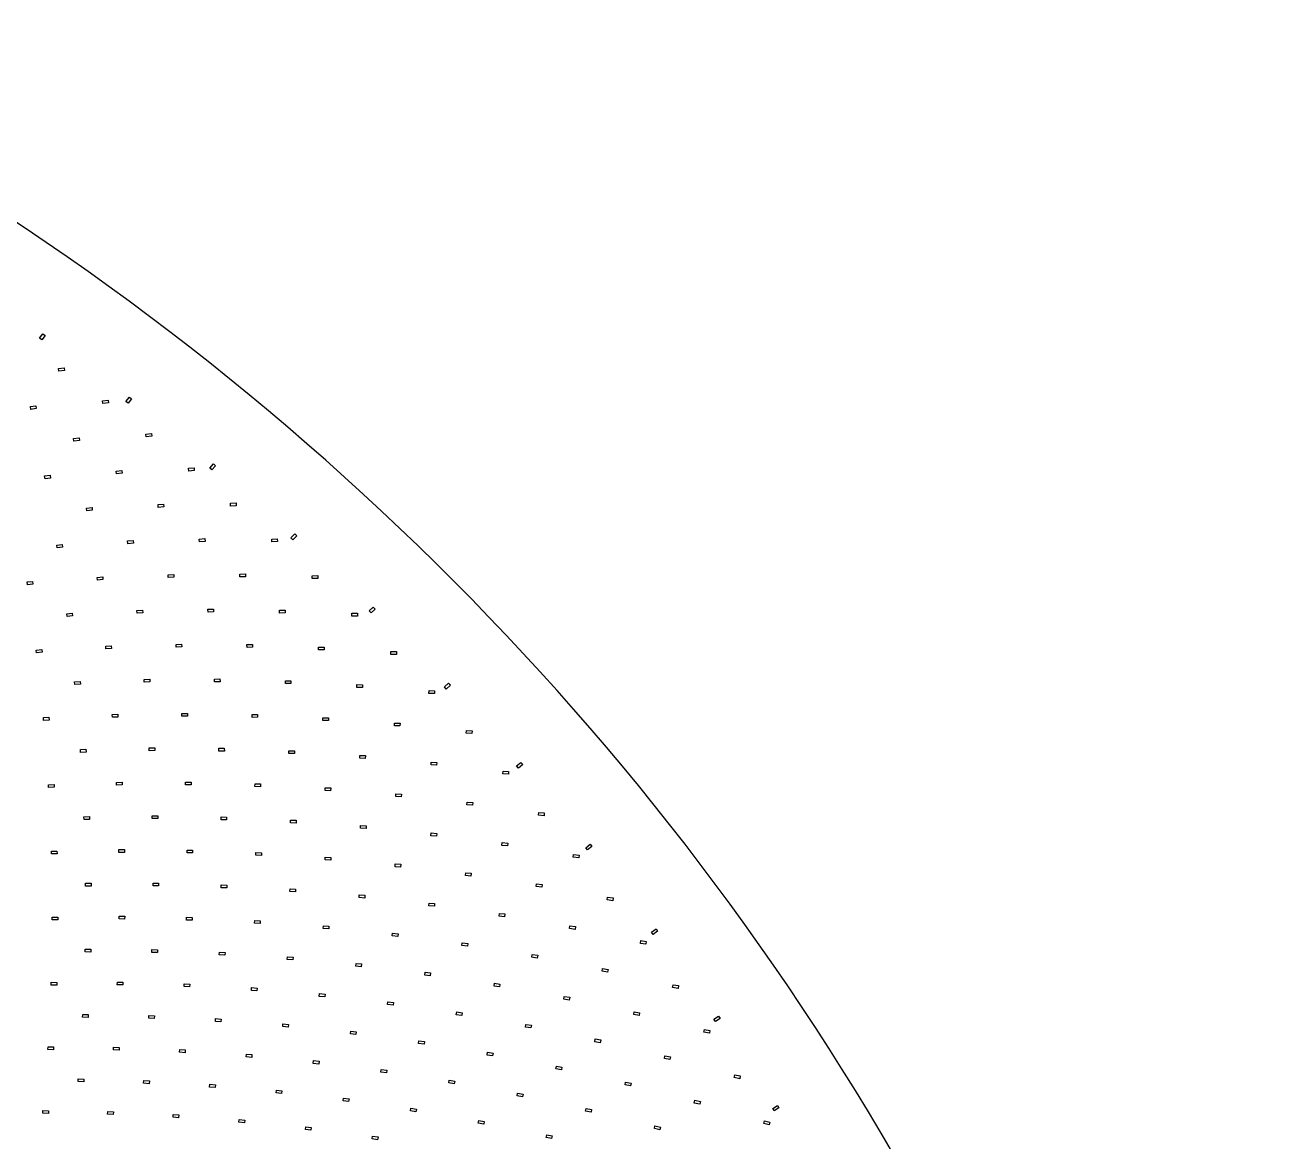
# Model space of a CAD drawing. Header units: millimetres. Extents: x 0 to 999, y -29 to 907.
# Drawn here: x 551.5 to 999.3, y 505.2 to 905.4 of the extents above; entities that cross this region are included whole.
import ezdxf

# ---------------------------------------------------------------- set-up
doc = ezdxf.new("R2010")
doc.units = ezdxf.units.MM
doc.layers.get('0').update_dxf_attribs({"linetype": 'CONTINUOUS'})

msp = doc.modelspace()

# ---------------------------------------------------------------- linework, layer by layer
for points in [[(558.76, 794.08), (557.57, 792.47), (556.77, 793.07), (557.96, 794.68)], [(563.71, 781.25), (563.56, 782.24), (565.54, 782.53), (565.69, 781.54)], [(579.46, 769.63), (579.33, 770.62), (581.32, 770.88), (581.45, 769.89)], [(589.77, 771.33), (588.51, 769.78), (587.73, 770.4), (588.99, 771.96)], [(553.46, 768.56), (555.44, 768.86), (555.59, 767.87), (553.61, 767.57)], [(568.96, 757.16), (570.94, 757.42), (571.07, 756.42), (569.09, 756.17)], [(594.98, 757.7), (594.87, 758.7), (596.86, 758.91), (596.97, 757.92)], [(619.85, 747.38), (618.53, 745.87), (617.78, 746.53), (619.09, 748.03)], [(560.57, 743.95), (560.7, 742.96), (558.71, 742.7), (558.58, 743.69)], [(584.23, 745.44), (586.21, 745.66), (586.32, 744.67), (584.33, 744.45)], [(610.25, 745.46), (610.16, 746.45), (612.16, 746.63), (612.24, 745.63)], [(575.57, 732.41), (575.67, 731.41), (573.69, 731.2), (573.58, 732.19)], [(599.25, 733.42), (601.24, 733.6), (601.33, 732.6), (599.34, 732.42)], [(625.27, 732.9), (625.2, 733.9), (627.2, 734.04), (627.27, 733.04)], [(614.03, 721.09), (616.02, 721.23), (616.09, 720.23), (614.09, 720.1)], [(640.03, 720.05), (639.98, 721.05), (641.98, 721.14), (642.03, 720.15)], [(648.95, 722.25), (647.58, 720.79), (646.85, 721.48), (648.23, 722.93)], [(563.04, 717.94), (562.93, 718.94), (564.92, 719.15), (565.03, 718.16)], [(590.33, 720.56), (590.42, 719.57), (588.42, 719.39), (588.34, 720.39)], [(604.85, 708.42), (604.91, 707.42), (602.92, 707.29), (602.85, 708.28)], [(628.55, 708.47), (630.55, 708.56), (630.6, 707.57), (628.6, 707.47)], [(654.53, 706.9), (654.5, 707.9), (656.5, 707.95), (656.53, 706.95)], [(554.27, 705.9), (554.38, 704.91), (552.39, 704.69), (552.28, 705.68)], [(577.51, 706.36), (577.42, 707.35), (579.41, 707.53), (579.5, 706.53)], [(568.5, 694.49), (568.59, 693.5), (566.6, 693.32), (566.51, 694.32)], [(591.74, 694.48), (591.67, 695.47), (593.67, 695.61), (593.74, 694.61)], [(619.11, 695.98), (619.16, 694.99), (617.16, 694.89), (617.12, 695.89)], [(642.81, 695.55), (644.81, 695.61), (644.84, 694.61), (642.84, 694.55)], [(668.76, 693.45), (668.75, 694.45), (670.75, 694.47), (670.76, 693.47)], [(677.04, 695.98), (675.61, 694.59), (674.91, 695.3), (676.34, 696.7)], [(555.68, 680.29), (555.59, 681.28), (557.59, 681.46), (557.67, 680.46)], [(582.49, 682.8), (582.56, 681.8), (580.56, 681.67), (580.5, 682.66)], [(605.73, 682.31), (605.68, 683.31), (607.68, 683.4), (607.73, 682.41)], [(633.13, 683.26), (633.15, 682.26), (631.15, 682.21), (631.13, 683.21)], [(656.81, 682.35), (658.81, 682.36), (658.82, 681.36), (656.82, 681.35)], [(682.71, 679.72), (682.72, 680.72), (684.72, 680.7), (684.71, 679.7)], [(569.39, 668.86), (569.32, 669.86), (571.32, 669.99), (571.38, 668.99)], [(596.24, 670.82), (596.29, 669.83), (594.29, 669.73), (594.25, 670.73)], [(619.47, 669.86), (619.44, 670.86), (621.44, 670.92), (621.47, 669.92)], [(646.88, 670.26), (646.88, 669.26), (644.88, 669.24), (644.88, 670.24)], [(670.54, 668.86), (672.54, 668.84), (672.53, 667.84), (670.53, 667.86)], [(704.07, 668.63), (702.58, 667.29), (701.91, 668.04), (703.4, 669.37)], [(696.38, 665.71), (696.41, 666.71), (698.41, 666.65), (698.37, 665.65)], [(609.75, 658.57), (609.78, 657.57), (607.78, 657.52), (607.75, 658.52)], [(558.21, 656.05), (558.14, 657.05), (560.14, 657.18), (560.21, 656.18)], [(582.86, 657.15), (582.81, 658.15), (584.81, 658.25), (584.86, 657.25)], [(632.95, 657.14), (632.94, 658.14), (634.94, 658.15), (634.95, 657.15)], [(660.36, 656.98), (660.35, 655.98), (658.35, 656), (658.36, 657)], [(683.99, 655.1), (685.99, 655.04), (685.96, 654.04), (683.96, 654.1)], [(709.76, 651.43), (709.81, 652.43), (711.81, 652.32), (711.75, 651.32)], [(571.42, 644.57), (571.38, 645.57), (573.38, 645.67), (573.42, 644.67)], [(596.09, 645.17), (596.06, 646.17), (598.06, 646.23), (598.09, 645.23)], [(623, 646.05), (623.01, 645.05), (621.01, 645.03), (621, 646.03)], [(646.17, 644.14), (646.18, 645.14), (648.18, 645.12), (648.17, 644.12)], [(673.57, 643.43), (673.54, 642.43), (671.54, 642.49), (671.57, 643.49)], [(697.16, 641.07), (699.16, 640.96), (699.1, 639.96), (697.11, 640.07)], [(729.99, 640.23), (728.45, 638.95), (727.81, 639.72), (729.35, 641)], [(722.85, 636.87), (722.92, 637.87), (724.91, 637.72), (724.84, 636.72)], [(561.94, 633.09), (561.99, 632.09), (559.99, 631.99), (559.94, 632.99)], [(584.4, 632.83), (584.38, 633.83), (586.37, 633.88), (586.4, 632.88)], [(609.08, 632.93), (609.07, 633.93), (611.07, 633.94), (611.08, 632.94)], [(636, 633.26), (635.99, 632.26), (633.99, 632.28), (634, 633.28)], [(659.12, 630.88), (659.16, 631.88), (661.15, 631.82), (661.12, 630.82)], [(686.51, 629.61), (686.45, 628.61), (684.45, 628.72), (684.51, 629.72)], [(710.04, 626.77), (712.04, 626.63), (711.96, 625.63), (709.97, 625.78)], [(735.64, 622.06), (735.73, 623.05), (737.72, 622.86), (737.63, 621.87)], [(574.69, 621.54), (574.71, 620.54), (572.71, 620.48), (572.69, 621.48)], [(597.14, 620.82), (597.13, 621.82), (599.13, 621.84), (599.14, 620.84)], [(621.81, 620.42), (621.82, 621.42), (623.82, 621.4), (623.81, 620.4)], [(648.74, 620.21), (648.7, 619.21), (646.7, 619.27), (646.74, 620.27)], [(671.8, 617.36), (671.86, 618.36), (673.85, 618.25), (673.8, 617.25)], [(699.16, 615.53), (699.08, 614.53), (697.09, 614.68), (697.16, 615.68)], [(563.03, 608.19), (561.03, 608.14), (561, 609.14), (563, 609.19)], [(587.2, 609.73), (587.2, 608.73), (585.2, 608.72), (585.2, 609.72)], [(609.63, 608.56), (609.64, 609.56), (611.64, 609.54), (611.63, 608.54)], [(722.63, 612.22), (724.62, 612.03), (724.52, 611.03), (722.53, 611.22)], [(754.77, 610.82), (753.18, 609.61), (752.57, 610.4), (754.16, 611.62)], [(634.29, 607.66), (634.32, 608.66), (636.32, 608.6), (636.28, 607.6)], [(661.2, 606.9), (661.15, 605.9), (659.15, 606.01), (659.21, 607)], [(684.21, 603.59), (684.28, 604.58), (686.28, 604.43), (686.2, 603.44)], [(748.12, 606.98), (748.24, 607.97), (750.22, 607.75), (750.11, 606.75)], [(711.52, 601.2), (711.42, 600.2), (709.43, 600.39), (709.53, 601.39)], [(575.27, 596.63), (573.27, 596.62), (573.26, 597.62), (575.26, 597.63)], [(599.46, 597.68), (599.45, 596.68), (597.45, 596.7), (597.46, 597.7)], [(621.87, 596.05), (621.9, 597.05), (623.9, 596.99), (623.87, 595.99)], [(646.5, 594.65), (646.55, 595.65), (648.55, 595.54), (648.5, 594.54)], [(734.92, 597.41), (736.9, 597.18), (736.79, 596.19), (734.8, 596.42)], [(673.4, 593.34), (673.32, 592.34), (671.33, 592.49), (671.4, 593.49)], [(760.3, 591.66), (760.43, 592.65), (762.42, 592.38), (762.28, 591.39)], [(696.33, 589.56), (696.42, 590.56), (698.41, 590.37), (698.32, 589.37)], [(723.58, 586.62), (723.47, 585.62), (721.48, 585.85), (721.6, 586.85)], [(563.33, 584.52), (561.33, 584.51), (561.32, 585.51), (563.32, 585.52)], [(587.27, 584.82), (585.27, 584.85), (585.28, 585.84), (587.28, 585.82)], [(611.48, 585.38), (611.45, 584.38), (609.45, 584.44), (609.48, 585.44)], [(633.85, 583.3), (633.9, 584.29), (635.9, 584.19), (635.85, 583.19)], [(658.45, 581.39), (658.52, 582.39), (660.52, 582.24), (660.44, 581.25)], [(746.9, 582.36), (748.88, 582.09), (748.75, 581.1), (746.77, 581.37)], [(685.31, 579.53), (685.22, 578.54), (683.23, 578.73), (683.32, 579.72)], [(778.36, 580.46), (776.73, 579.31), (776.15, 580.12), (777.78, 581.28)], [(575.09, 572.96), (573.09, 572.99), (573.1, 573.99), (575.1, 573.96)], [(599.03, 572.77), (597.03, 572.83), (597.06, 573.83), (599.06, 573.77)], [(708.16, 575.29), (708.28, 576.28), (710.26, 576.05), (710.15, 575.06)], [(772.16, 576.09), (772.32, 577.08), (774.29, 576.77), (774.14, 575.78)], [(623.25, 572.83), (623.19, 571.83), (621.2, 571.94), (621.25, 572.94)], [(645.57, 570.3), (645.64, 571.29), (647.64, 571.15), (647.56, 570.15)], [(670.12, 567.9), (670.22, 568.89), (672.21, 568.7), (672.12, 567.71)], [(735.35, 571.8), (735.22, 570.81), (733.24, 571.08), (733.37, 572.07)], [(696.95, 565.49), (696.83, 564.5), (694.84, 564.73), (694.96, 565.72)], [(758.58, 567.06), (760.56, 566.75), (760.4, 565.76), (758.43, 566.07)], [(560.91, 561.13), (560.92, 562.13), (562.92, 562.1), (562.91, 561.1)], [(586.61, 561.16), (584.61, 561.22), (584.65, 562.22), (586.65, 562.16)], [(610.54, 560.48), (608.55, 560.59), (608.6, 561.58), (610.6, 561.48)], [(634.76, 560.05), (634.68, 559.05), (632.69, 559.2), (632.76, 560.2)], [(719.71, 560.78), (719.84, 561.78), (721.82, 561.51), (721.69, 560.51)], [(783.71, 560.28), (783.88, 561.27), (785.85, 560.92), (785.68, 559.93)], [(657.02, 557.06), (657.12, 558.06), (659.11, 557.87), (659.01, 556.88)], [(746.82, 556.74), (746.66, 555.75), (744.69, 556.06), (744.84, 557.05)], [(681.52, 554.16), (681.64, 555.16), (683.63, 554.93), (683.51, 553.93)], [(708.29, 551.22), (708.16, 550.22), (706.17, 550.49), (706.31, 551.48)], [(769.95, 551.53), (771.91, 551.18), (771.74, 550.2), (769.77, 550.55)], [(572.19, 549.61), (572.23, 550.61), (574.23, 550.55), (574.19, 549.55)], [(597.89, 549.12), (595.89, 549.23), (595.95, 550.23), (597.95, 550.12)], [(621.8, 547.96), (619.81, 548.11), (619.88, 549.1), (621.88, 548.95)], [(646.01, 547.04), (645.91, 546.04), (643.92, 546.23), (644.01, 547.23)], [(730.95, 546.05), (731.11, 547.03), (733.08, 546.72), (732.93, 545.74)], [(800.73, 549.18), (799.06, 548.1), (798.51, 548.94), (800.19, 550.02)], [(668.2, 543.6), (668.32, 544.59), (670.31, 544.36), (670.19, 543.37)], [(794.93, 544.24), (795.12, 545.22), (797.09, 544.83), (796.89, 543.85)], [(559.78, 538), (559.81, 539), (561.81, 538.94), (561.78, 537.94)], [(583.24, 537.87), (583.3, 538.87), (585.29, 538.77), (585.24, 537.77)], [(608.92, 536.86), (606.93, 537.01), (607, 538.01), (609, 537.86)], [(692.64, 540.2), (692.78, 541.19), (694.76, 540.92), (694.62, 539.93)], [(757.98, 541.45), (757.8, 540.47), (755.83, 540.82), (756.01, 541.8)], [(632.81, 535.21), (630.82, 535.4), (630.91, 536.4), (632.9, 536.21)], [(656.99, 533.8), (656.87, 532.81), (654.88, 533.04), (655, 534.03)], [(719.34, 536.71), (719.19, 535.72), (717.21, 536.03), (717.37, 537.02)], [(780.99, 535.78), (782.95, 535.39), (782.76, 534.41), (780.8, 534.8)], [(679.11, 529.91), (679.25, 530.9), (681.23, 530.63), (681.09, 529.64)], [(741.89, 531.08), (742.07, 532.07), (744.04, 531.72), (743.86, 530.73)], [(805.82, 527.98), (806.04, 528.96), (807.99, 528.53), (807.78, 527.55)], [(570.59, 526.52), (570.65, 527.52), (572.64, 527.41), (572.59, 526.41)], [(594.05, 525.91), (594.12, 526.91), (596.12, 526.76), (596.05, 525.77)], [(619.71, 524.38), (617.72, 524.57), (617.81, 525.56), (619.8, 525.38)], [(703.47, 526.02), (703.63, 527.01), (705.61, 526.7), (705.45, 525.71)], [(768.82, 525.94), (768.63, 524.96), (766.66, 525.35), (766.86, 526.33)], [(643.55, 522.24), (641.57, 522.47), (641.68, 523.47), (643.67, 523.24)], [(667.7, 520.34), (667.56, 519.35), (665.58, 519.62), (665.71, 520.61)], [(730.1, 521.99), (729.92, 521), (727.95, 521.35), (728.13, 522.34)], [(791.72, 519.8), (793.67, 519.37), (793.45, 518.39), (791.5, 518.82)], [(557.94, 515.16), (557.99, 516.16), (559.99, 516.06), (559.94, 515.06)], [(581.17, 514.82), (581.25, 515.82), (583.24, 515.67), (583.17, 514.67)], [(689.74, 516.01), (689.89, 516.99), (691.87, 516.68), (691.71, 515.7)], [(752.53, 515.9), (752.73, 516.88), (754.69, 516.49), (754.49, 515.51)], [(821.85, 517.05), (820.13, 516.03), (819.62, 516.89), (821.34, 517.91)], [(604.61, 513.74), (604.71, 514.73), (606.7, 514.54), (606.6, 513.55)], [(630.23, 511.68), (628.25, 511.91), (628.36, 512.9), (630.35, 512.67)], [(714.02, 511.62), (714.19, 512.6), (716.16, 512.25), (715.99, 511.27)], [(779.35, 510.21), (779.13, 509.23), (777.18, 509.66), (777.39, 510.64)], [(816.38, 511.5), (816.62, 512.47), (818.56, 512), (818.33, 511.03)], [(654.03, 509.06), (652.05, 509.33), (652.18, 510.32), (654.16, 510.05)], [(678.13, 506.67), (677.97, 505.68), (676, 505.99), (676.15, 506.98)], [(740.55, 507.04), (740.36, 506.06), (738.4, 506.45), (738.59, 507.43)]]:
    msp.add_lwpolyline(points, close=True)
msp.add_arc((-10.18, -6.27), 1009.52, -1.29011, 64.57011)

doc.saveas('drawing.dxf')
